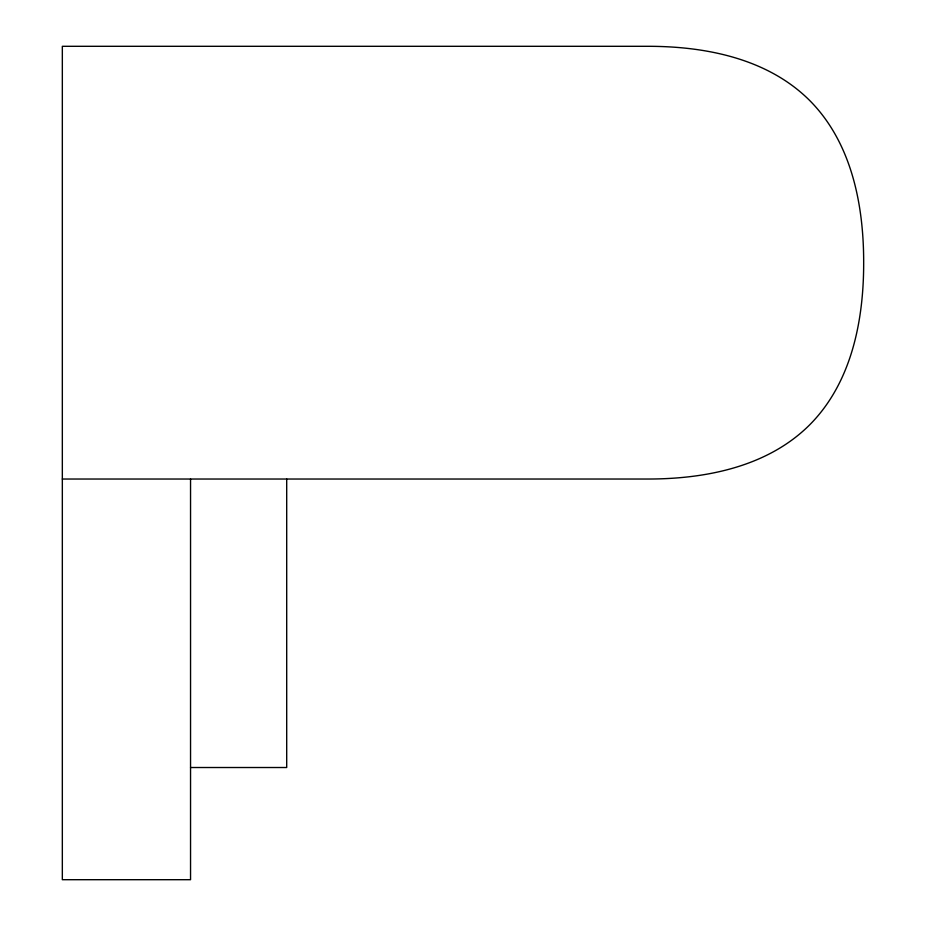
<?xml version="1.0" encoding="UTF-8"?>
<svg xmlns="http://www.w3.org/2000/svg" width="926" height="926" viewBox="0 0 926 926"><rect width="100%" height="100%" fill="white"/><g stroke="black" fill="none" stroke-linecap="round" stroke-linejoin="round"><path stroke-width="1.39" d="M62.331 479.031L647.309 479.031C704.929 479.101 767.295 467.063 809.579 424.941C851.712 382.646 863.75 320.292 863.669 262.66C863.75 205.04 851.712 142.685 809.579 100.39C767.295 58.269 704.929 46.219 647.309 46.3L62.331 46.3L62.331 879.7L190.548 879.7L190.548 479.031M190.548 767.515L286.701 767.515L286.701 479.031"/></g></svg>
